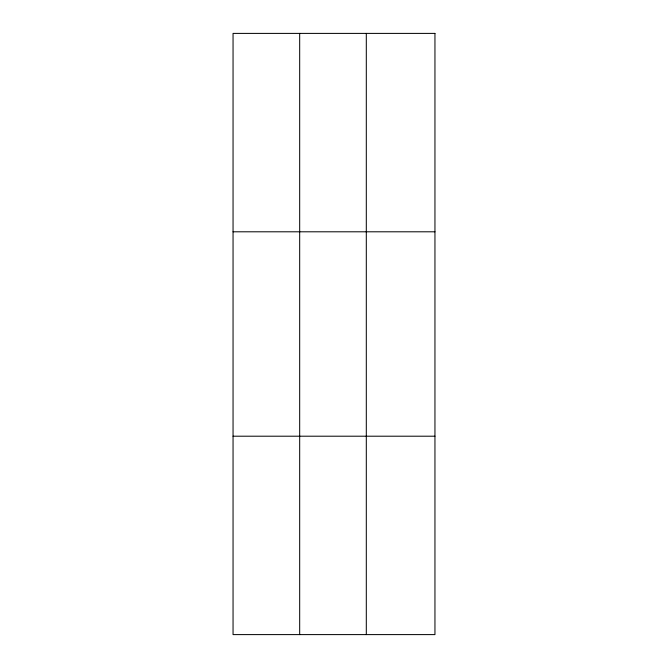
<?xml version="1.0" encoding="UTF-8"?>
<svg xmlns="http://www.w3.org/2000/svg" width="668" height="668" viewBox="0 0 668 668"><rect width="100%" height="100%" fill="white"/><g stroke="black" fill="none" stroke-linecap="round" stroke-linejoin="round"><path stroke-width="1" d="M299.681 634.6L299.681 33.4M366.306 634.6L366.306 33.4M233.049 231.796L434.951 231.796M233.049 436.204L434.951 436.204M434.951 33.4L434.951 634.6L233.049 634.6L233.049 33.4L434.951 33.4"/></g></svg>
